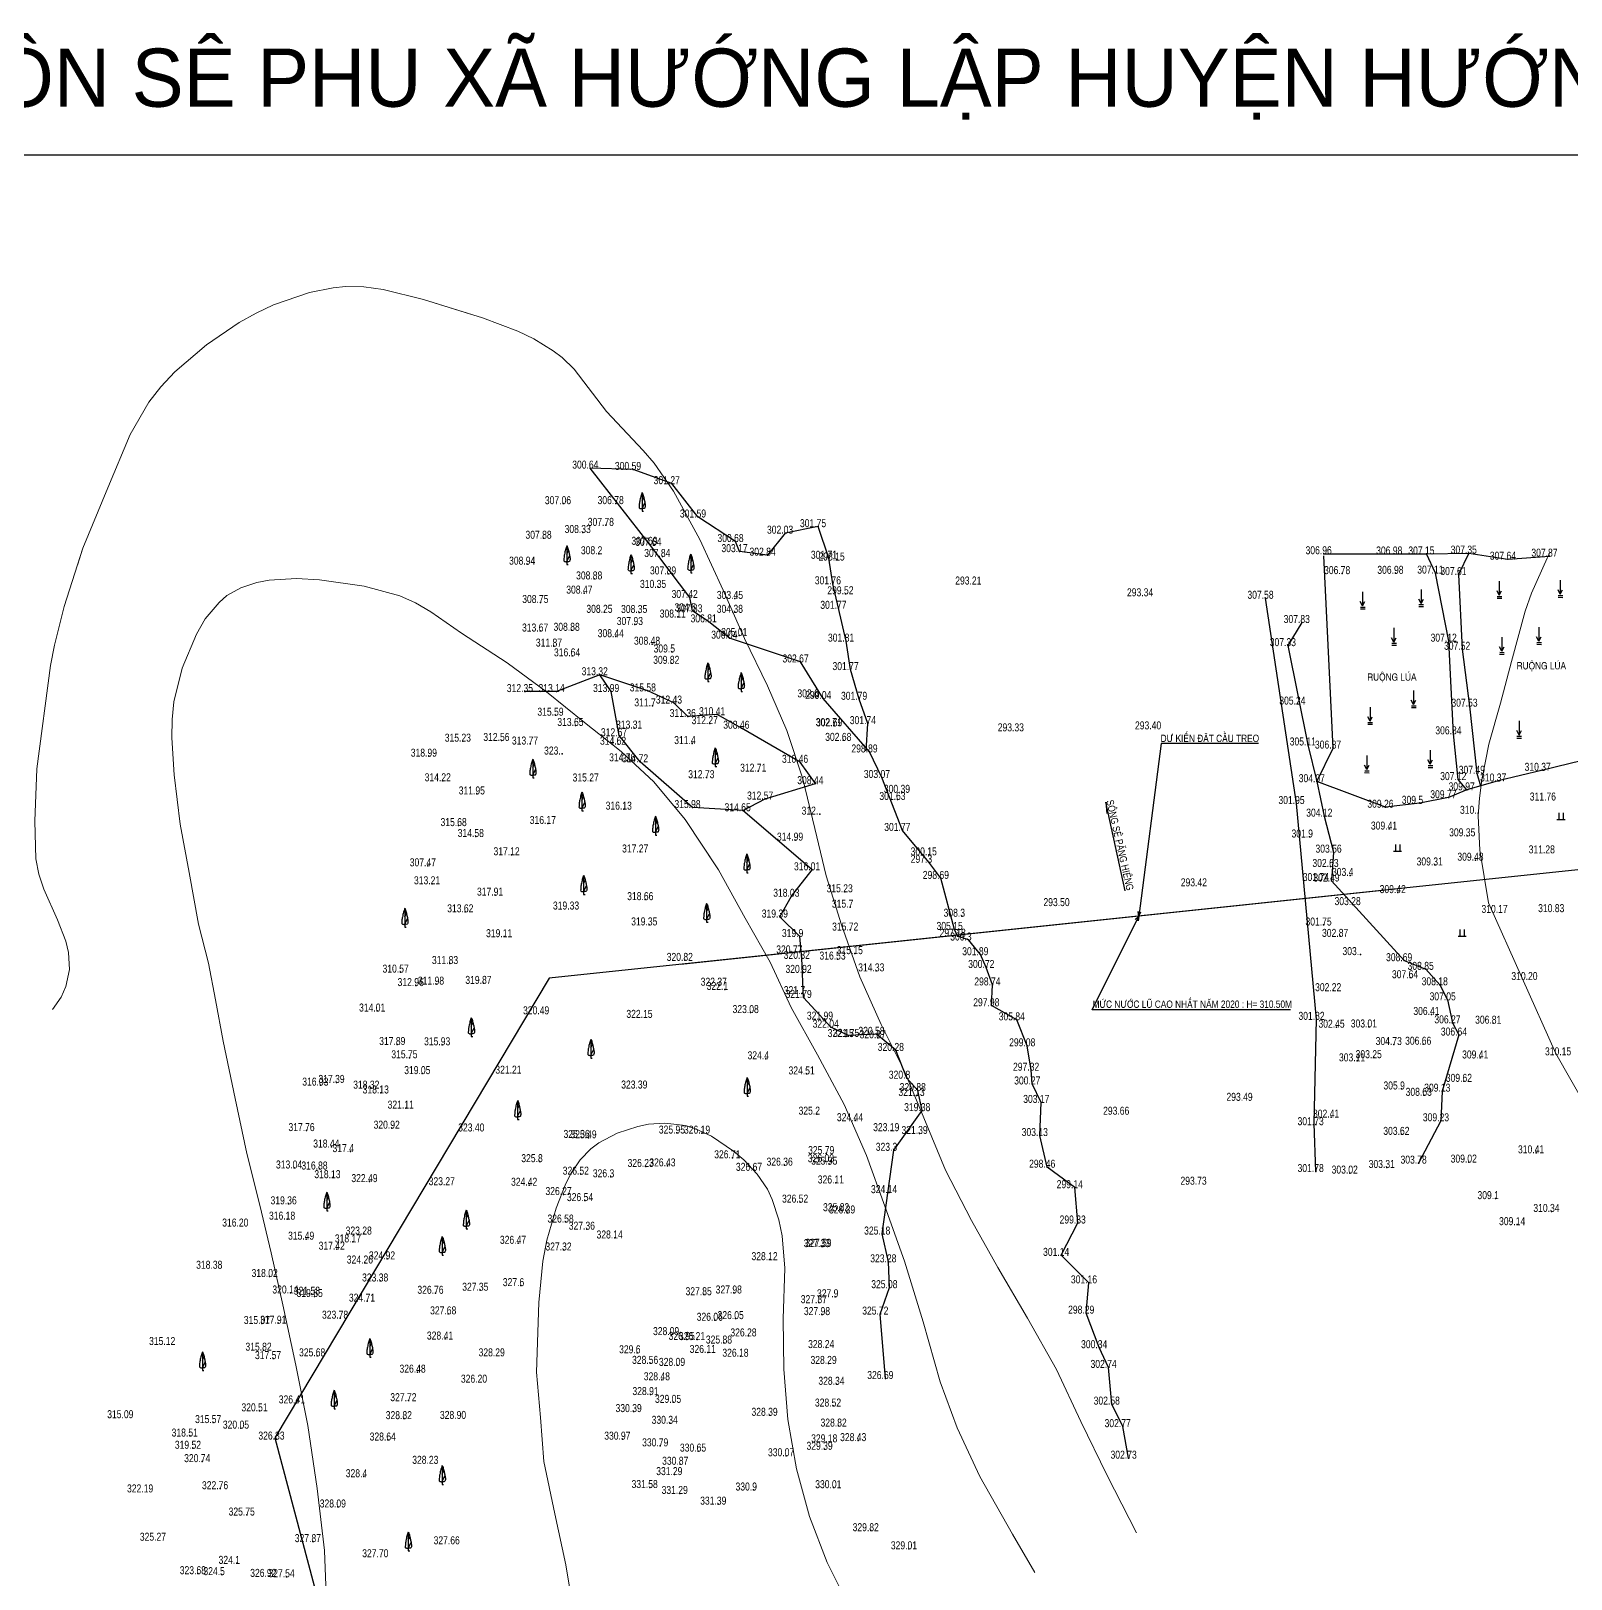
# Model space of a CAD drawing. Header units: metres. Extents: x 528544 to 533704, y 1867371 to 1868830.
# Drawn here: x 532369.2 to 532580.8, y 1868112.8 to 1868325.6 of the extents above; entities that cross this region are included whole.
import ezdxf

# ---------------------------------------------------------------- set-up
doc = ezdxf.new("R2010")
doc.units = ezdxf.units.M
doc.header["$MEASUREMENT"] = 0
for name, color, linetype in [('congtrinh', 4, 'Continuous'), ('DIEM', 7, 'Continuous'), ('DOCAO_CT', 7, 'Continuous'), ('KHUNG', 1, 'Continuous'), ('Layer1', 4, 'Continuous'), ('NEN', 3, 'Continuous')]:
    doc.layers.add(name, color=color, linetype=linetype)
doc.styles.add('DIADANH1', font='VHAVAN.ttf', dxfattribs={"height": 2})
doc.styles.add('MOC', font='VHARIALN.ttf', dxfattribs={"height": 2})
doc.linetypes.add('TAL_N_P', pattern='A,0.5,[130,ltypeshp.shx,S=0.25,R=0,X=0,Y=-0.25],1,[130,ltypeshp.shx,S=0.5,R=0,X=0,Y=-0.5],0.5', length=2)
doc.linetypes.add('TAL_N_T', pattern='A,0.5,[130,ltypeshp.shx,S=0.25,R=0,X=0,Y=0.25],1,[130,ltypeshp.shx,S=0.5,R=0,X=0,Y=0.5],0.5', length=2)

# ---------------------------------------------------------------- blocks, each defined once
blk = doc.blocks.new('A$C4172536D')
at = {"layer": 'NEN', "color": 3}
for points in [[(0.7, 5.24), (0.7, 0.95)], [(0.7, 0.95), (0, 2.28)], [(0.04, 0.03), (1.47, 0)], [(0.05, 0.59), (1.46, 0.57)], [(0.7, 0.95), (1.41, 2.28)]]:
    blk.add_lwpolyline(points, dxfattribs=at)
blk = doc.blocks.new('A$C7DBD57D0')
at = {"layer": 'NEN', "color": 3, "linetype": 'Continuous', "ltscale": 10}
for p, q in [((0, 0), (2.52, 0)), ((0.6, 2.03), (0.6, 0)), ((1.92, 2.03), (1.92, 0))]:
    blk.add_line(p, q, dxfattribs=at)
blk = doc.blocks.new('A$C63284C57')
at = {"layer": 'NEN', "color": 3}
blk.add_line((0.92, 0.85), (0.92, 0), dxfattribs=at)
for points in [[(0.92, 5.74), (0.92, 1.39)], [(0.92, 5.74), (0.92, 0), (1.37, 0)], [(0.92, 5.74), (0.92, 5.71)], [(0.92, 5.43), (0.99, 5.56)], [(0.92, 3.16), (1.44, 4.2)], [(0.92, 0.88), (1.77, 2.58)], [(0.92, 1.39), (0.92, 0.65)], [(0.92, 0.65), (0.92, 0.15)], [(0.92, 0.15), (0.92, 0)]]:
    blk.add_lwpolyline(points, dxfattribs=at)
for points in [[(0.92, 5.74), (0.71, 5.11), (0.52, 4.52), (0.36, 3.81), (0.21, 3.07), (0.11, 2.51), (0.05, 1.85), (0.02, 1.41), (0.02, 1.09), (0.24, 0.91), (0.61, 0.83), (0.92, 0.85)], [(0.92, 5.74), (1.18, 5.17), (1.34, 4.58), (1.5, 3.98), (1.59, 3.54), (1.72, 2.95), (1.81, 2.47), (1.9, 1.94), (1.9, 1.48), (1.78, 1.03), (1.62, 0.88), (1.26, 0.84), (0.92, 0.85)]]:
    blk.add_spline(points, degree=3, dxfattribs=at)

msp = doc.modelspace()

# ---------------------------------------------------------------- linework, layer by layer
at = {"layer": 'congtrinh', "color": 1, "ltscale": 0.2134}
msp.add_lwpolyline([(532519.56, 1868207.4), (532516.89, 1868219.58), (532517.01, 1868218.06)], dxfattribs=at)
at = {"layer": 'DIEM', "color": 0}
for p in [(532446.05, 1868265.52), (532451.92, 1868265.34), (532457.25, 1868263.38), (532442.3, 1868260.63), (532449.54, 1868260.64), (532448.19, 1868257.65), (532460.84, 1868258.8), (532477.35, 1868257.47), (532439.63, 1868255.88), (532445.01, 1868256.67), (532466.01, 1868255.43), (532472.81, 1868256.58), (532447.24, 1868253.75), (532454.19, 1868255.05), (532454.72, 1868254.91), (532455.95, 1868253.38), (532466.56, 1868254.04), (532470.41, 1868253.56), (532546.83, 1868253.75), (532556.53, 1868253.72), (532560.95, 1868253.72), (532566.77, 1868253.84), (532577.86, 1868253.42), (532437.38, 1868252.32), (532478.85, 1868253.13), (532479.9, 1868252.89), (532556.69, 1868251.05), (532562.18, 1868251.08), (532572.15, 1868253), (532446.59, 1868250.29), (532455.37, 1868249.13), (532456.74, 1868250.98), (532479.39, 1868249.62), (532549.37, 1868251.02), (532565.35, 1868250.89), (532439.19, 1868247.05), (532445.23, 1868248.34), (532459.71, 1868247.74), (532465.93, 1868247.61), (532481.11, 1868248.25), (532538.84, 1868247.63), (532448, 1868245.7), (532452.77, 1868245.68), (532458.08, 1868245.05), (532460.11, 1868245.91), (532460.35, 1868245.77), (532465.92, 1868245.7), (532480.15, 1868246.25), (532439.16, 1868243.13), (532443.48, 1868243.23), (532452.18, 1868244.03), (532462.32, 1868244.39), (532543.82, 1868244.29), (532441.06, 1868241.06), (532449.55, 1868242.35), (532454.54, 1868241.32), (532465.16, 1868242.15), (532466.53, 1868242.51), (532481.2, 1868241.74), (532541.9, 1868241.11), (532564.01, 1868241.74), (532565.86, 1868240.62), (532443.55, 1868239.72), (532457.18, 1868238.69), (532457.24, 1868240.25), (532474.95, 1868238.88), (532447.35, 1868237.12), (532481.81, 1868237.83), (532437.07, 1868234.8), (532441.42, 1868234.81), (532448.92, 1868234.82), (532453.96, 1868234.9), (532477, 1868234.08), (532454.58, 1868232.84), (532457.55, 1868233.23), (532478.07, 1868233.85), (532482.99, 1868233.75), (532543.22, 1868233.09), (532566.87, 1868232.8), (532441.27, 1868231.56), (532444.01, 1868230.15), (532452.08, 1868229.79), (532459.45, 1868231.38), (532462.47, 1868230.4), (532463.48, 1868231.63), (532466.81, 1868229.77), (532479.51, 1868230.13), (532479.56, 1868230.09), (532484.2, 1868230.4), (532428.54, 1868227.99), (532433.83, 1868228.08), (532450, 1868228.74), (532460.07, 1868227.66), (532480.82, 1868228.1), (532564.66, 1868229), (532423.87, 1868225.93), (532437.77, 1868227.6), (532442.19, 1868226.22), (532449.87, 1868227.57), (532484.41, 1868226.51), (532544.65, 1868227.47), (532548.12, 1868227.04), (532451.13, 1868225.29), (532452.89, 1868225.16), (532469.13, 1868223.87), (532474.88, 1868225.09), (532567.87, 1868223.58), (532576.93, 1868223.99), (532425.78, 1868222.55), (532446.11, 1868222.52), (532462, 1868222.97), (532476.98, 1868222.15), (532486.13, 1868223), (532545.89, 1868222.42), (532565.33, 1868222.71), (532566.48, 1868221.3), (532570.81, 1868222.52), (532430.46, 1868220.74), (532470.08, 1868220.04), (532488.26, 1868219.98), (532488.88, 1868220.96), (532543.1, 1868219.42), (532560.05, 1868219.45), (532563.97, 1868220.22), (532450.65, 1868218.65), (532460.1, 1868218.87), (532466.99, 1868218.43), (532477.58, 1868217.96), (532546.91, 1868217.69), (532555.31, 1868218.91), (532568.05, 1868218.08), (532427.96, 1868216.39), (532430.31, 1868214.89), (532440.22, 1868216.68), (532488.93, 1868215.72), (532555.81, 1868215.91), (532566.55, 1868214.98), (532452.91, 1868212.76), (532474.19, 1868214.39), (532544.9, 1868214.82), (532548.19, 1868212.74), (532423.73, 1868210.86), (532435.23, 1868212.38), (532492.56, 1868212.36), (532492.57, 1868211.33), (532547.77, 1868210.77), (532562.09, 1868210.98), (532567.69, 1868211.63), (532476.52, 1868210.31), (532494.23, 1868209.13), (532546.45, 1868208.84), (532547.9, 1868208.77), (532550.46, 1868209.54), (532424.31, 1868208.39), (532432.97, 1868206.83), (532473.68, 1868206.68), (532481.01, 1868207.28), (532557.01, 1868207.18), (532428.87, 1868204.54), (532453.61, 1868206.21), (532481.74, 1868205.18), (532550.81, 1868205.53), (532454.16, 1868202.74), (532472.1, 1868203.82), (532496.12, 1868202.12), (532497.09, 1868203.93), (532546.82, 1868202.72), (532434.22, 1868201.12), (532474.86, 1868201.14), (532481.77, 1868202.03), (532496.53, 1868201.18), (532498, 1868200.66), (532549.09, 1868201.16), (532459.04, 1868197.86), (532474.09, 1868198.89), (532475.12, 1868198.14), (532480.03, 1868198.04), (532482.4, 1868198.79), (532499.65, 1868198.64), (532551.9, 1868198.66), (532419.99, 1868196.25), (532426.77, 1868197.43), (532475.36, 1868196.21), (532485.35, 1868196.42), (532500.47, 1868196.89), (532557.89, 1868197.82), (532560.85, 1868196.63), (532422.06, 1868194.4), (532424.85, 1868194.6), (532431.37, 1868194.7), (532463.71, 1868194.45), (532464.54, 1868193.87), (532501.31, 1868194.49), (532548.14, 1868193.7), (532558.7, 1868195.48), (532562.78, 1868194.51), (532475.13, 1868193.29), (532475.37, 1868192.77), (532501.16, 1868191.63), (532563.86, 1868192.44), (532416.77, 1868190.9), (532468.08, 1868190.69), (532478.3, 1868189.79), (532504.65, 1868189.69), (532545.85, 1868189.76), (532561.64, 1868190.43), (532479.09, 1868188.68), (532481.16, 1868187.39), (532481.9, 1868187.42), (532485.38, 1868187.7), (532485.55, 1868187.22), (532548.6, 1868188.68), (532553.04, 1868188.71), (532564.53, 1868189.28), (532565.42, 1868187.6), (532570.13, 1868189.23), (532419.53, 1868186.3), (532425.7, 1868186.26), (532488.04, 1868185.49), (532506.1, 1868186.12), (532556.46, 1868186.3), (532560.51, 1868186.34), (532421.2, 1868184.48), (532470.15, 1868184.34), (532551.42, 1868184.05), (532553.71, 1868184.49), (532568.34, 1868184.45), (532411.18, 1868181.09), (532422.97, 1868182.3), (532475.77, 1868182.26), (532489.56, 1868181.67), (532506.63, 1868182.77), (532506.79, 1868180.88), (532566.1, 1868181.24), (532408.96, 1868180.72), (532415.96, 1868180.3), (532417.26, 1868179.64), (532490.88, 1868179.29), (532491.05, 1868179.97), (532557.52, 1868180.19), (532560.58, 1868179.32), (532563.13, 1868179.89), (532420.69, 1868177.56), (532477.16, 1868176.73), (532491.67, 1868177.21), (532508.03, 1868178.34), (532407.06, 1868174.47), (532418.76, 1868174.8), (532482.43, 1868175.83), (532487.41, 1868174.46), (532545.73, 1868175.28), (532547.85, 1868176.32), (532562.95, 1868175.82), (532444.86, 1868173.53), (532445.81, 1868173.48), (532457.96, 1868174.13), (532461.4, 1868174.12), (532491.3, 1868174.07), (532507.82, 1868173.79), (532557.51, 1868173.95), (532410.47, 1868172.21), (532413.12, 1868171.58), (532439.06, 1868170.2), (532465.57, 1868170.73), (532478.43, 1868170.19), (532478.47, 1868171.31), (532487.76, 1868171.76), (532576.02, 1868171.41), (532405.35, 1868169.33), (532408.84, 1868169.19), (532444.74, 1868168.48), (532448.89, 1868168.12), (532453.66, 1868169.54), (532456.64, 1868169.62), (532468.55, 1868169), (532472.76, 1868169.72), (532478.89, 1868169.86), (532508.84, 1868169.44), (532545.73, 1868168.84), (532550.41, 1868168.63), (532555.49, 1868169.4), (532559.88, 1868170), (532566.77, 1868170.14), (532410.62, 1868168), (532415.71, 1868167.46), (532437.64, 1868166.96), (532479.8, 1868167.27), (532487.11, 1868165.94), (532512.63, 1868166.62), (532404.6, 1868164.4), (532442.38, 1868165.68), (532445.32, 1868164.85), (532474.89, 1868164.64), (532570.45, 1868165.12), (532404.38, 1868162.3), (532442.66, 1868161.9), (532480.52, 1868163.46), (532481.34, 1868163.15), (532513.03, 1868161.77), (532578.12, 1868163.36), (532407, 1868159.55), (532414.92, 1868160.25), (532445.57, 1868160.92), (532449.4, 1868159.71), (532486.17, 1868160.25), (532573.42, 1868161.54), (532411.21, 1868158.17), (532413.44, 1868159.17), (532436.12, 1868158.98), (532442.37, 1868158.06), (532477.87, 1868158.52), (532478.08, 1868158.57), (532415.07, 1868156.27), (532418.12, 1868156.83), (532470.69, 1868156.73), (532487.01, 1868156.43), (532510.76, 1868157.32), (532401.99, 1868154.42), (532417.18, 1868153.8), (532436.52, 1868153.16), (532514.58, 1868153.54), (532404.85, 1868152.15), (532407.79, 1868151.98), (532408.17, 1868151.67), (532424.78, 1868152.11), (532430.94, 1868152.53), (532461.63, 1868151.91), (532465.77, 1868152.15), (532479.69, 1868151.63), (532487.15, 1868152.88), (532415.37, 1868151.02), (532426.53, 1868149.28), (532477.46, 1868150.82), (532477.89, 1868149.18), (532485.9, 1868149.25), (532514.2, 1868149.38), (532400.93, 1868147.96), (532403.18, 1868148), (532411.67, 1868148.69), (532463.16, 1868148.4), (532466.02, 1868148.63), (532426.09, 1868145.82), (532457.16, 1868146.43), (532459.3, 1868145.77), (532460.72, 1868145.74), (532464.42, 1868145.27), (532467.78, 1868146.25), (532478.46, 1868144.65), (532401.15, 1868144.28), (532402.46, 1868143.12), (532408.52, 1868143.51), (532452.5, 1868143.93), (532462.2, 1868143.98), (532466.69, 1868143.46), (532515.98, 1868144.63), (532422.31, 1868141.27), (532454.27, 1868142.48), (532457.97, 1868142.2), (532478.8, 1868142.47), (532486.6, 1868140.39), (532517.28, 1868141.92), (532455.89, 1868140.22), (532479.88, 1868139.6), (532405.73, 1868137.04), (532421.06, 1868137.35), (532454.33, 1868138.19), (532457.43, 1868137.12), (532479.41, 1868136.61), (532517.71, 1868136.88), (532394.23, 1868134.34), (532400.6, 1868135.95), (532420.42, 1868134.88), (532452.01, 1868135.85), (532456.97, 1868134.24), (532470.69, 1868135.34), (532391.01, 1868132.49), (532398.05, 1868133.58), (532402.93, 1868132.07), (532418.22, 1868131.94), (532450.46, 1868132.06), (532480.17, 1868133.86), (532519.21, 1868133.77), (532391.45, 1868130.81), (532455.66, 1868131.14), (532460.86, 1868130.42), (532472.95, 1868129.78), (532478.25, 1868130.67), (532478.89, 1868131.69), (532482.87, 1868131.85), (532392.73, 1868128.97), (532458.4, 1868128.61), (532520.03, 1868129.45), (532414.94, 1868126.9), (532457.6, 1868127.19), (532395.18, 1868125.25), (532454.21, 1868125.41), (532458.34, 1868124.6), (532468.5, 1868125.07), (532479.45, 1868125.39), (532398.84, 1868121.63), (532411.36, 1868122.74), (532463.64, 1868123.13), (532484.59, 1868119.48), (532407.93, 1868117.98), (532489.83, 1868116.99), (532397.46, 1868114.99), (532392.13, 1868113.57), (532395.38, 1868113.44), (532401.81, 1868113.2), (532404.32, 1868113.15)]:
    msp.add_point(p, dxfattribs=at)
at = {"layer": 'KHUNG', "color": 7, "ltscale": 0.2134}
msp.add_lwpolyline([(532537.89, 1868227.68), (532524.49, 1868227.68), (532521.42, 1868203.93), (532521.33, 1868204.57), (532521.42, 1868203.93), (532521.69, 1868204.51)], dxfattribs=at)
at = {"layer": 'KHUNG', "ltscale": 0.2134}
msp.add_lwpolyline([(532781.55, 1868099.56), (532586.11, 1868210.75), (532440.42, 1868195.4), (532402.71, 1868132.23), (532420.86, 1868063.98), (532395.18, 1867990.56), (532316.24, 1867934.35), (532232.9, 1867946.14), (532196.18, 1867943.6), (532136.83, 1867954.57), (532077.75, 1867946.2), (532005.7, 1867957.57), (531970.49, 1867961.06), (531914.99, 1867986.11), (531798.55, 1867992.8), (531711.06, 1867976.08), (531621.02, 1868011.63), (531506.71, 1868062.49), (531390.29, 1868109.84), (531307.3, 1868146.29), (531202.39, 1868151.29), (531136.07, 1868181.99), (531103.92, 1868169.92)], dxfattribs=at)
at = {"layer": 'KHUNG', "color": 5, "ltscale": 0.2134}
msp.add_lwpolyline([(532557.94, 1868207.78), (532458.49, 1868197.3)], dxfattribs=at)
at = {"layer": 'Layer1', "color": 7, "ltscale": 0.2134}
msp.add_lwpolyline([(530974.37, 1867370.81), (533703.76, 1867370.81), (533703.76, 1868308.52), (530974.37, 1868308.52)], close=True, dxfattribs=at)
at = {"layer": 'Layer1', "color": 11, "linetype": 'Continuous', "lineweight": 13, "flags": 128}
for points in [[(532370.29, 1868209.7), (532369.88, 1868211.82), (532369.71, 1868217), (532370.01, 1868224.16), (532371.88, 1868238.38), (532372.41, 1868241.16), (532373.74, 1868246.51), (532376.32, 1868254.49), (532379.75, 1868262.8), (532382.83, 1868270.13), (532385.4, 1868274.58), (532387.04, 1868276.7), (532388.97, 1868278.73), (532393.33, 1868282.44), (532397.81, 1868285.52), (532400.13, 1868286.82), (532402.54, 1868287.95), (532407.47, 1868289.65), (532410.74, 1868290.3), (532412.39, 1868290.45), (532414.94, 1868290.42), (532417.61, 1868290.06), (532423.14, 1868288.7), (532431.23, 1868286.16), (532436.1, 1868284.33), (532438.3, 1868283.29), (532440.96, 1868281.65), (532442.17, 1868280.71), (532443.84, 1868279.09), (532448.3, 1868273.29), (532453.33, 1868267.93), (532454.82, 1868266.17), (532457.47, 1868262.36), (532461.12, 1868255.69), (532464.29, 1868248.72), (532467.26, 1868242.1), (532470.38, 1868235.59), (532473.05, 1868229.45), (532475.24, 1868222.82), (532476.91, 1868216), (532478.46, 1868209.48), (532478.46, 1868209.48), (532480.59, 1868202.72), (532483.09, 1868195.61), (532486, 1868189.02), (532489.2, 1868182.72), (532491.89, 1868176.23), (532494.86, 1868169), (532498.42, 1868162.12), (532502.06, 1868155.63), (532506.12, 1868148.7), (532510.12, 1868141.63), (532513.47, 1868134.49), (532517.06, 1868127.07), (532521.13, 1868119.19)], [(532375.58, 1868252.19), (532376.32, 1868254.49), (532379.75, 1868262.8), (532382.83, 1868270.13), (532385.4, 1868274.58), (532387.04, 1868276.7), (532388.97, 1868278.73), (532393.33, 1868282.44), (532397.81, 1868285.52), (532400.13, 1868286.82), (532402.54, 1868287.95), (532407.47, 1868289.65), (532410.74, 1868290.3), (532412.39, 1868290.45), (532414.94, 1868290.42), (532417.61, 1868290.06), (532423.14, 1868288.7), (532429.61, 1868286.67)], [(532608.46, 1868144.32), (532599.28, 1868155.84), (532586.77, 1868170.89), (532578.73, 1868185.04), (532569.49, 1868205.74), (532568.27, 1868212.98), (532568.07, 1868217.7), (532568.22, 1868220.13), (532568.55, 1868222.68), (532569.51, 1868227.56), (532571.14, 1868233.19), (532572.65, 1868238.95), (532574.5, 1868245.87), (532575.4, 1868248.3), (532577.54, 1868253.13), (532577.87, 1868253.79)], [(532466.76, 1868243.22), (532467.26, 1868242.1), (532470.38, 1868235.59), (532473.05, 1868229.45), (532475.24, 1868222.82), (532476.91, 1868216), (532478.46, 1868209.48), (532478.46, 1868209.48), (532480.59, 1868202.72), (532483.09, 1868195.61), (532486, 1868189.02), (532489.2, 1868182.72), (532491.89, 1868176.23), (532494.86, 1868169), (532498.42, 1868162.12), (532502.06, 1868155.63), (532506.12, 1868148.7), (532510.12, 1868141.63), (532513.47, 1868134.49), (532517.06, 1868127.07), (532521.13, 1868119.19)], [(532372.17, 1868191.09), (532373.33, 1868192.79), (532373.99, 1868194.27), (532374.5, 1868196.61), (532374.35, 1868198.95), (532373.97, 1868200.48), (532372.82, 1868203.44), (532370.98, 1868207.63), (532370.29, 1868209.7)]]:
    msp.add_lwpolyline(points, dxfattribs=at)
at = {"layer": 'Layer1', "color": 11, "linetype": 'Continuous', "lineweight": 0, "flags": 128}
for points in [[(532388.59, 1868230.98), (532388.84, 1868233.37), (532389.98, 1868238.01), (532391.92, 1868242.68), (532393.15, 1868244.78), (532395.03, 1868247.06), (532396.12, 1868247.98), (532398.01, 1868249.06), (532400.24, 1868249.81), (532401.93, 1868250.13), (532405.7, 1868250.34), (532408.83, 1868250.17), (532414.97, 1868249.28), (532419.9, 1868247.97), (532422.05, 1868247.01), (532424.15, 1868245.75), (532428.36, 1868242.82), (532434.64, 1868238.73), (532440.02, 1868234.78), (532445.27, 1868230.54), (532450.3, 1868226.58), (532454.8, 1868222.41), (532459.09, 1868217.2), (532463.69, 1868210.3), (532467.34, 1868203.64), (532470.75, 1868197.6), (532473.64, 1868191.36), (532477.29, 1868184.88), (532480.95, 1868178.03), (532484.02, 1868171.02), (532486.51, 1868164.09), (532489.25, 1868156.53), (532491.81, 1868148.18), (532494.15, 1868139.92), (532496.47, 1868133.59), (532499.59, 1868126.9), (532504.08, 1868119), (532507.15, 1868113.72)], [(532408.52, 1868125.28), (532407.23, 1868133.93), (532405.6, 1868142.22), (532403.79, 1868150.5), (532402.18, 1868157.64), (532400.66, 1868164.23), (532398.84, 1868171.3), (532397.24, 1868178.88), (532395.6, 1868186.74), (532394.55, 1868192.42), (532393.57, 1868197.46), (532392.22, 1868202.85), (532390.93, 1868209.94), (532389.69, 1868216.57), (532388.88, 1868223.37), (532388.56, 1868228.45), (532388.59, 1868230.98)], [(532460.87, 1868214.53), (532463.69, 1868210.3), (532467.34, 1868203.64), (532470.75, 1868197.6), (532473.64, 1868191.36), (532477.29, 1868184.88), (532480.95, 1868178.03), (532484.02, 1868171.02), (532486.51, 1868164.09), (532489.25, 1868156.53), (532491.81, 1868148.18), (532494.15, 1868139.92), (532496.47, 1868133.59), (532499.59, 1868126.9), (532504.08, 1868119), (532507.15, 1868113.72)], [(532480.61, 1868111.05), (532478.6, 1868115.1), (532476.18, 1868121.4), (532474.38, 1868127.95), (532473.2, 1868134.73), (532472.63, 1868141.69), (532472.56, 1868148.6), (532472.77, 1868155.55), (532472.4, 1868160.01), (532471.97, 1868162.18), (532471.05, 1868165.01), (532470.38, 1868166.41), (532469, 1868168.46), (532467.14, 1868170.43), (532465.71, 1868171.65), (532462.7, 1868173.68), (532460.53, 1868174.7), (532459.12, 1868175.14), (532456.28, 1868175.49), (532454.07, 1868175.32), (532452.59, 1868175.04), (532449.75, 1868174.11), (532447.23, 1868172.79), (532446.12, 1868171.96), (532444.65, 1868170.46), (532443.41, 1868168.61), (532442.68, 1868167.18), (532441.34, 1868163.78), (532440.06, 1868159.41), (532439.53, 1868156.53), (532439, 1868150.85), (532438.66, 1868141.25)], [(532438.66, 1868141.25), (532439.2, 1868135.01), (532439.66, 1868128.97), (532441.17, 1868121.78), (532442.67, 1868114.76), (532443.8, 1868108.08), (532445.72, 1868101.22), (532447.56, 1868093.96), (532448.33, 1868090.7)], [(532440.33, 1868028.54), (532439.4, 1868029.16), (532433.18, 1868033.39), (532427.32, 1868037.81), (532423.86, 1868041.31), (532422.22, 1868043.38), (532419.07, 1868048.23), (532417.7, 1868050.86), (532416.56, 1868053.5), (532414.89, 1868058.62), (532410.39, 1868079.57), (532410.39, 1868093.9), (532409.52, 1868116.74), (532408.52, 1868125.28)]]:
    msp.add_lwpolyline(points, dxfattribs=at)
at = {"layer": 'Layer1', "color": 7, "ltscale": 0.2134}
msp.add_lwpolyline([(532542.25, 1868191.04), (532515.03, 1868191.04), (532521.42, 1868203.93), (532521.33, 1868203.27), (532521.42, 1868203.93), (532520.91, 1868203.48)], dxfattribs=at)
at = {"layer": 'NEN', "linetype": 'TAL_N_P'}
for points in [[(532483.96, 1868226.67), (532484.2, 1868230.4), (532482.99, 1868233.75), (532481.81, 1868237.83), (532481.2, 1868241.74), (532480.15, 1868246.25), (532479.39, 1868249.62), (532478.85, 1868253.13), (532477.35, 1868257.47), (532472.81, 1868256.58), (532470.41, 1868253.56), (532466.56, 1868254.04), (532466.01, 1868255.43), (532460.84, 1868258.8), (532457.25, 1868263.38), (532451.92, 1868265.34), (532446.05, 1868265.52)], [(532520.03, 1868129.45), (532519.21, 1868133.77), (532517.71, 1868136.88), (532517.28, 1868141.92), (532515.98, 1868144.63), (532514.2, 1868149.38), (532514.58, 1868153.54), (532510.76, 1868157.32), (532513.03, 1868161.77), (532512.63, 1868166.62), (532508.84, 1868169.44), (532507.82, 1868173.79), (532508.03, 1868178.34), (532506.79, 1868180.88), (532506.63, 1868182.77), (532506.1, 1868186.12), (532504.65, 1868189.69), (532501.16, 1868191.63), (532501.31, 1868194.49), (532500.47, 1868196.89), (532499.65, 1868198.64), (532498, 1868200.66), (532496.53, 1868201.18), (532496.12, 1868202.12), (532494.23, 1868209.13), (532492.57, 1868211.33), (532488.93, 1868215.72), (532486.13, 1868223), (532484.41, 1868226.51), (532478.07, 1868233.85), (532474.95, 1868238.88), (532465.16, 1868242.15), (532462.32, 1868244.39), (532460.11, 1868245.91), (532459.71, 1868247.74), (532454.19, 1868255.05), (532446.05, 1868265.52)], [(532589.32, 1868228.67), (532585.77, 1868226.17), (532576.93, 1868223.99), (532570.81, 1868222.52), (532566.48, 1868221.3), (532563.97, 1868220.22), (532560.05, 1868219.45), (532555.31, 1868218.91), (532545.89, 1868222.42), (532548.12, 1868227.04), (532546.84, 1868253.46)], [(532543.82, 1868244.29), (532541.9, 1868241.11), (532544.65, 1868227.47), (532545.89, 1868222.42), (532546.91, 1868217.69), (532548.19, 1868212.74), (532547.9, 1868208.77), (532557.89, 1868197.82), (532560.85, 1868196.63), (532562.78, 1868194.51), (532563.86, 1868192.44), (532564.53, 1868189.28), (532565.42, 1868187.6), (532563.13, 1868179.89), (532562.95, 1868175.82), (532559.88, 1868170)], [(532486.6, 1868140.39), (532485.9, 1868149.25), (532487.15, 1868152.88), (532487.01, 1868156.43), (532486.17, 1868160.25), (532487.76, 1868171.76), (532491.67, 1868177.21), (532491.05, 1868179.97), (532489.56, 1868181.67), (532488.04, 1868185.49), (532485.38, 1868187.7), (532481.53, 1868187.55), (532479.09, 1868188.68), (532475.37, 1868192.77), (532475.12, 1868198.14), (532474.86, 1868201.14), (532472.1, 1868203.82), (532473.68, 1868206.68), (532476.52, 1868210.31), (532466.99, 1868218.43), (532460.1, 1868218.87), (532452.89, 1868225.16), (532450, 1868228.74), (532448.92, 1868234.82), (532447.35, 1868237.12), (532441.42, 1868234.81), (532437.07, 1868234.8)], [(532466.99, 1868218.43), (532470.08, 1868220.04), (532476.98, 1868222.15), (532474.88, 1868225.09), (532466.81, 1868229.77), (532463.48, 1868231.63), (532459.45, 1868231.38), (532457.55, 1868233.23), (532453.96, 1868234.9), (532447.35, 1868237.12)]]:
    msp.add_lwpolyline(points, dxfattribs=at)
at = {"layer": 'NEN', "linetype": 'TAL_N_T'}
for points in [[(532546.88, 1868253.75), (532556.53, 1868253.72), (532560.95, 1868253.72), (532566.77, 1868253.84), (532572.15, 1868253), (532577.86, 1868253.42)], [(532566.48, 1868221.3), (532565.33, 1868222.71), (532564.66, 1868229), (532564.01, 1868241.74), (532562.18, 1868251.08), (532560.95, 1868253.72)], [(532566.77, 1868253.84), (532565.35, 1868250.89), (532565.86, 1868240.62), (532566.87, 1868232.8), (532567.87, 1868223.58), (532568.37, 1868221.83)], [(532545.73, 1868168.84), (532545.52, 1868175.44), (532545.85, 1868189.76), (532543.1, 1868219.42), (532538.84, 1868247.63)]]:
    msp.add_lwpolyline(points, dxfattribs=at)

# ---------------------------------------------------------------- block references
at = {"linetype": 'Continuous', "xscale": 0.4499827870167792, "yscale": 0.4499827870167792, "zscale": 0.449982787048613}
for p in [(532452.75, 1868259.57), (532442.41, 1868252.27), (532451.23, 1868251.02), (532459.43, 1868251.11), (532461.79, 1868236.16), (532466.36, 1868234.82), (532437.73, 1868222.93), (532462.8, 1868224.48), (532444.49, 1868218.39), (532454.59, 1868215.08), (532467.14, 1868209.9), (532444.72, 1868206.93), (532420.14, 1868202.43), (532461.62, 1868203.11), (532429.28, 1868187.39), (532445.71, 1868184.42), (532467.18, 1868179.18), (532435.64, 1868175.99), (532409.42, 1868163.42), (532428.59, 1868160.94), (532425.28, 1868157.33), (532415.33, 1868143.31), (532392.33, 1868141.48), (532410.43, 1868136.2), (532425.28, 1868125.83), (532420.62, 1868116.69)]:
    msp.add_blockref('A$C63284C57', p, dxfattribs=at)
at = {"layer": 'NEN', "linetype": 'Continuous', "ltscale": 10, "xscale": 0.4499827870167792, "yscale": 0.4499827870167792, "zscale": 0.449982787048613}
for name, p in [('A$C4172536D', (532570.65, 1868247.62)), ('A$C4172536D', (532579.03, 1868247.74)), ('A$C4172536D', (532551.86, 1868246.15)), ('A$C4172536D', (532559.9, 1868246.49)), ('A$C4172536D', (532556.16, 1868241.18)), ('A$C4172536D', (532576.09, 1868241.29)), ('A$C4172536D', (532570.99, 1868239.93)), ('A$C4172536D', (532558.87, 1868232.59)), ('A$C4172536D', (532552.88, 1868230.3)), ('A$C4172536D', (532573.37, 1868228.4)), ('A$C4172536D', (532552.44, 1868223.65)), ('A$C4172536D', (532561.16, 1868224.37)), ('A$C7DBD57D0', (532578.88, 1868217.22)), ('A$C7DBD57D0', (532556.41, 1868212.86)), ('A$C7DBD57D0', (532565.29, 1868201.17))]:
    msp.add_blockref(name, p, dxfattribs=at)

# ---------------------------------------------------------------- texts
at = {"layer": 'DOCAO_CT', "color": 2, "width": 0.8}
for s, p in [('300.64', (532443.57, 1868265.44)), ('300.59', (532449.43, 1868265.26)), ('301.27', (532454.76, 1868263.3)), ('307.06', (532439.81, 1868260.55)), ('306.78', (532447.05, 1868260.56)), ('301.59', (532458.36, 1868258.72)), ('308.33', (532442.52, 1868256.59)), ('307.78', (532445.7, 1868257.57)), ('302.03', (532470.33, 1868256.5)), ('301.75', (532474.86, 1868257.39)), ('307.88', (532437.14, 1868255.8)), ('307.69', (532451.7, 1868254.97)), ('307.64', (532452.23, 1868254.83)), ('300.68', (532463.52, 1868255.35)), ('308.94', (532434.89, 1868252.24)), ('308.2', (532444.76, 1868253.67)), ('307.84', (532453.46, 1868253.3)), ('303.17', (532464.07, 1868253.96)), ('302.84', (532467.93, 1868253.48)), ('301.71', (532476.36, 1868253.05)), ('298.15', (532477.41, 1868252.81)), ('306.96', (532544.34, 1868253.67)), ('306.98', (532554.04, 1868253.64)), ('307.15', (532558.46, 1868253.64)), ('307.35', (532564.28, 1868253.76)), ('307.64', (532569.66, 1868252.92)), ('307.87', (532575.37, 1868253.34)), ('308.88', (532444.1, 1868250.21)), ('307.89', (532454.25, 1868250.9)), ('306.78', (532546.88, 1868250.94)), ('306.98', (532554.2, 1868250.98)), ('307.11', (532559.69, 1868251.01)), ('307.61', (532562.86, 1868250.81)), ('308.47', (532442.75, 1868248.26)), ('310.35', (532452.88, 1868249.05)), ('301.76', (532476.9, 1868249.54)), ('299.52', (532478.62, 1868248.17)), ('293.21', (532496.2, 1868249.51)), ('293.34', (532519.8, 1868247.89)), ('308.75', (532436.7, 1868246.97)), ('307.42', (532457.22, 1868247.66)), ('304.5', (532457.62, 1868245.83)), ('307.83', (532457.86, 1868245.69)), ('303.45', (532463.44, 1868247.53)), ('301.77', (532477.66, 1868246.17)), ('307.58', (532536.35, 1868247.55)), ('308.25', (532445.51, 1868245.62)), ('307.93', (532449.69, 1868243.95)), ('308.35', (532450.28, 1868245.6)), ('308.11', (532455.59, 1868244.97)), ('306.81', (532459.83, 1868244.31)), ('304.38', (532463.43, 1868245.62)), ('307.83', (532541.33, 1868244.22)), ('313.67', (532436.67, 1868243.05)), ('308.88', (532441, 1868243.15)), ('308.44', (532447.07, 1868242.27)), ('306.04', (532462.67, 1868242.07)), ('305.01', (532464.04, 1868242.43)), ('301.81', (532478.71, 1868241.66)), ('307.12', (532561.52, 1868241.66)), ('311.87', (532438.57, 1868240.98)), ('316.64', (532441.06, 1868239.64)), ('308.48', (532452.05, 1868241.24)), ('309.5', (532454.75, 1868240.17)), ('307.33', (532539.42, 1868241.04)), ('307.52', (532563.37, 1868240.54)), ('309.82', (532454.69, 1868238.61)), ('302.67', (532472.46, 1868238.8)), ('301.77', (532479.33, 1868237.75)), ('313.32', (532444.86, 1868237.04)), ('312.35', (532434.58, 1868234.73)), ('313.14', (532438.93, 1868234.73)), ('313.99', (532446.43, 1868234.74)), ('315.58', (532451.47, 1868234.82)), ('312.43', (532455.06, 1868233.15)), ('302.6', (532474.51, 1868234)), ('299.04', (532475.58, 1868233.77)), ('301.79', (532480.5, 1868233.67)), ('305.24', (532540.73, 1868233.01)), ('315.59', (532438.78, 1868231.48)), ('311.7', (532452.1, 1868232.76)), ('311.36', (532456.96, 1868231.3)), ('310.41', (532460.99, 1868231.55)), ('307.53', (532564.38, 1868232.72)), ('313.65', (532441.52, 1868230.07)), ('312.67', (532447.51, 1868228.66)), ('313.31', (532449.59, 1868229.71)), ('312.27', (532459.98, 1868230.32)), ('308.46', (532464.32, 1868229.69)), ('302.71', (532477.02, 1868230.05)), ('302.69', (532477.07, 1868230.01)), ('301.74', (532481.71, 1868230.32)), ('293.33', (532502.04, 1868229.33)), ('293.40', (532520.9, 1868229.6)), ('306.84', (532562.17, 1868228.92)), ('315.23', (532426.05, 1868227.91)), ('312.56', (532431.35, 1868228.01)), ('313.77', (532435.28, 1868227.52)), ('314.62', (532447.38, 1868227.49)), ('311.4', (532457.58, 1868227.58)), ('302.68', (532478.33, 1868228.02)), ('305.11', (532542.16, 1868227.39)), ('306.37', (532545.63, 1868226.96)), ('318.99', (532421.38, 1868225.85)), ('323.', (532439.7, 1868226.14)), ('314.76', (532448.64, 1868225.21)), ('314.72', (532450.4, 1868225.08)), ('310.46', (532472.39, 1868225.01)), ('298.89', (532481.93, 1868226.43)), ('314.22', (532423.29, 1868222.47)), ('315.27', (532443.62, 1868222.44)), ('312.73', (532459.51, 1868222.89)), ('312.71', (532466.64, 1868223.79)), ('303.07', (532483.64, 1868222.92)), ('304.07', (532543.4, 1868222.34)), ('307.12', (532562.84, 1868222.63)), ('307.49', (532565.39, 1868223.5)), ('310.37', (532568.32, 1868222.44)), ('310.37', (532574.44, 1868223.91)), ('311.95', (532427.97, 1868220.66)), ('308.44', (532474.49, 1868222.07)), ('300.39', (532486.39, 1868220.88)), ('309.77', (532561.48, 1868220.14)), ('309.97', (532563.99, 1868221.22)), ('316.13', (532448.16, 1868218.57)), ('315.98', (532457.61, 1868218.79)), ('314.65', (532464.5, 1868218.35)), ('312.57', (532467.59, 1868219.96)), ('301.63', (532485.77, 1868219.9)), ('301.95', (532540.61, 1868219.34)), ('309.26', (532552.83, 1868218.83)), ('309.5', (532557.56, 1868219.37)), ('310.', (532565.56, 1868218)), ('311.76', (532575.15, 1868219.82)), ('315.68', (532425.47, 1868216.31)), ('316.17', (532437.73, 1868216.6)), ('312.', (532475.09, 1868217.88)), ('304.12', (532544.43, 1868217.61)), ('314.58', (532427.83, 1868214.81)), ('314.99', (532471.7, 1868214.31)), ('301.77', (532486.44, 1868215.64)), ('301.9', (532542.41, 1868214.74)), ('309.41', (532553.32, 1868215.83)), ('309.35', (532564.07, 1868214.9)), ('317.12', (532432.75, 1868212.3)), ('317.27', (532450.42, 1868212.68)), ('300.15', (532490.07, 1868212.28)), ('303.56', (532545.7, 1868212.66)), ('311.28', (532575, 1868212.56)), ('307.47', (532421.24, 1868210.78)), ('316.01', (532474.04, 1868210.23)), ('297.3', (532490.08, 1868211.26)), ('302.63', (532545.28, 1868210.69)), ('309.31', (532559.6, 1868210.9)), ('309.48', (532565.2, 1868211.55)), ('313.21', (532421.82, 1868208.31)), ('298.69', (532491.74, 1868209.05)), ('293.42', (532527.19, 1868208.03)), ('301.74', (532543.96, 1868208.76)), ('302.49', (532545.41, 1868208.69)), ('303.4', (532547.97, 1868209.46)), ('317.91', (532430.48, 1868206.75)), ('318.66', (532451.12, 1868206.13)), ('318.03', (532471.19, 1868206.6)), ('315.23', (532478.52, 1868207.21)), ('293.50', (532508.32, 1868205.31)), ('303.28', (532548.32, 1868205.45)), ('309.42', (532554.52, 1868207.1)), ('313.62', (532426.39, 1868204.46)), ('319.33', (532440.92, 1868204.84)), ('319.39', (532469.61, 1868203.74)), ('315.7', (532479.25, 1868205.1)), ('308.3', (532494.6, 1868203.85)), ('310.17', (532568.51, 1868204.37)), ('310.83', (532576.3, 1868204.48)), ('319.11', (532431.73, 1868201.04)), ('319.35', (532451.67, 1868202.66)), ('319.9', (532472.38, 1868201.06)), ('315.72', (532479.28, 1868201.95)), ('305.15', (532493.63, 1868202.04)), ('297.18', (532494.05, 1868201.1)), ('301.75', (532544.33, 1868202.64)), ('302.87', (532546.6, 1868201.08)), ('300.3', (532495.51, 1868200.58)), ('311.83', (532424.29, 1868197.35)), ('320.82', (532456.55, 1868197.78)), ('320.77', (532471.6, 1868198.81)), ('320.32', (532472.63, 1868198.06)), ('316.53', (532477.54, 1868197.96)), ('315.15', (532479.91, 1868198.71)), ('301.89', (532497.16, 1868198.56)), ('300.72', (532497.98, 1868196.81)), ('303.', (532549.41, 1868198.58)), ('308.69', (532555.4, 1868197.74)), ('310.57', (532417.5, 1868196.17)), ('319.87', (532428.88, 1868194.62)), ('320.92', (532472.87, 1868196.13)), ('314.33', (532482.86, 1868196.34)), ('307.64', (532556.21, 1868195.4)), ('308.85', (532558.36, 1868196.55)), ('310.20', (532572.62, 1868195.15)), ('312.96', (532419.57, 1868194.32)), ('311.98', (532422.36, 1868194.52)), ('322.37', (532461.22, 1868194.37)), ('322.1', (532462.05, 1868193.79)), ('321.7', (532472.64, 1868193.21)), ('321.79', (532472.88, 1868192.69)), ('298.74', (532498.82, 1868194.41)), ('302.22', (532545.65, 1868193.62)), ('308.18', (532560.29, 1868194.43)), ('314.01', (532414.28, 1868190.82)), ('320.49', (532436.81, 1868190.44)), ('323.08', (532465.6, 1868190.61)), ('297.98', (532498.67, 1868191.55)), ('306.41', (532559.15, 1868190.35)), ('307.05', (532561.38, 1868192.36)), ('322.15', (532451.01, 1868189.95)), ('321.99', (532475.81, 1868189.71)), ('322.04', (532476.6, 1868188.6)), ('305.84', (532502.17, 1868189.61)), ('301.82', (532543.36, 1868189.68)), ('302.45', (532546.11, 1868188.6)), ('303.01', (532550.55, 1868188.63)), ('306.27', (532562.04, 1868189.2)), ('306.81', (532567.64, 1868189.15)), ('317.89', (532417.04, 1868186.22)), ('315.93', (532423.21, 1868186.18)), ('322.15', (532478.67, 1868187.31)), ('321.75', (532479.41, 1868187.34)), ('320.58', (532482.89, 1868187.62)), ('320.87', (532483.06, 1868187.14)), ('304.73', (532553.97, 1868186.22)), ('306.66', (532558.02, 1868186.26)), ('306.64', (532562.93, 1868187.52)), ('315.75', (532418.71, 1868184.4)), ('324.4', (532467.66, 1868184.26)), ('320.28', (532485.55, 1868185.41)), ('299.08', (532503.61, 1868186.04)), ('303.11', (532548.93, 1868183.97)), ('303.25', (532551.22, 1868184.41)), ('309.41', (532565.85, 1868184.37)), ('310.15', (532577.24, 1868184.8)), ('319.05', (532420.48, 1868182.22)), ('321.21', (532433, 1868182.28)), ('324.51', (532473.29, 1868182.18)), ('297.32', (532504.14, 1868182.69)), ('316.03', (532406.47, 1868180.64)), ('317.39', (532408.69, 1868181.01)), ('318.32', (532413.47, 1868180.22)), ('323.39', (532450.3, 1868180.24)), ('320.8', (532487.07, 1868181.59)), ('320.88', (532488.56, 1868179.89)), ('300.27', (532504.3, 1868180.8)), ('305.9', (532555.04, 1868180.11)), ('309.13', (532560.64, 1868179.81)), ('309.62', (532563.61, 1868181.16)), ('318.13', (532414.77, 1868179.56)), ('321.13', (532488.39, 1868179.21)), ('303.17', (532505.54, 1868178.26)), ('293.49', (532533.47, 1868178.55)), ('308.63', (532558.09, 1868179.24)), ('321.11', (532418.2, 1868177.48)), ('325.2', (532474.67, 1868176.65)), ('324.44', (532479.94, 1868175.75)), ('319.38', (532489.18, 1868177.13)), ('293.66', (532516.52, 1868176.64)), ('302.41', (532545.36, 1868176.24)), ('309.23', (532560.46, 1868175.74)), ('317.76', (532404.57, 1868174.39)), ('320.92', (532416.27, 1868174.72)), ('323.40', (532427.9, 1868174.34)), ('325.36', (532442.37, 1868173.45)), ('325.49', (532443.32, 1868173.4)), ('325.95', (532455.47, 1868174.05)), ('326.19', (532458.92, 1868174.04)), ('323.19', (532484.92, 1868174.38)), ('321.39', (532488.81, 1868173.99)), ('303.13', (532505.33, 1868173.71)), ('301.73', (532543.24, 1868175.2)), ('303.62', (532555.02, 1868173.87)), ('318.44', (532407.98, 1868172.13)), ('317.4', (532410.63, 1868171.5)), ('325.79', (532475.98, 1868171.23)), ('323.3', (532485.28, 1868171.68)), ('310.41', (532573.53, 1868171.33)), ('313.04', (532402.86, 1868169.25)), ('316.88', (532406.35, 1868169.11)), ('325.8', (532436.57, 1868170.12)), ('326.23', (532451.17, 1868169.46)), ('326.43', (532454.16, 1868169.54)), ('326.71', (532463.08, 1868170.65)), ('326.36', (532470.27, 1868169.64)), ('326.02', (532475.94, 1868170.11)), ('325.95', (532476.4, 1868169.78)), ('298.46', (532506.35, 1868169.36)), ('303.31', (532553.01, 1868169.32)), ('303.78', (532557.39, 1868169.92)), ('309.02', (532564.28, 1868170.06)), ('318.13', (532408.13, 1868167.92)), ('322.49', (532413.22, 1868167.38)), ('323.27', (532423.84, 1868166.95)), ('326.52', (532442.26, 1868168.4)), ('326.3', (532446.4, 1868168.04)), ('326.67', (532466.06, 1868168.93)), ('326.11', (532477.31, 1868167.19)), ('293.73', (532527.15, 1868167.02)), ('301.78', (532543.24, 1868168.76)), ('303.02', (532547.92, 1868168.55)), ('324.42', (532435.16, 1868166.88)), ('326.27', (532439.89, 1868165.6)), ('324.14', (532484.62, 1868165.86)), ('299.14', (532510.14, 1868166.54)), ('309.1', (532567.96, 1868165.04)), ('319.36', (532402.11, 1868164.32)), ('326.54', (532442.84, 1868164.77)), ('326.52', (532472.4, 1868164.56)), ('325.82', (532478.03, 1868163.38)), ('326.39', (532478.85, 1868163.07)), ('310.34', (532575.64, 1868163.28)), ('316.20', (532395.47, 1868161.27)), ('316.18', (532401.9, 1868162.22)), ('326.58', (532440.17, 1868161.82)), ('327.36', (532443.09, 1868160.84)), ('299.33', (532510.54, 1868161.69)), ('309.14', (532570.93, 1868161.46)), ('315.49', (532404.52, 1868159.47)), ('318.17', (532410.95, 1868159.09)), ('323.28', (532412.43, 1868160.17)), ('326.47', (532433.63, 1868158.9)), ('328.14', (532446.91, 1868159.63)), ('327.33', (532475.38, 1868158.44)), ('327.59', (532475.6, 1868158.49)), ('325.18', (532483.68, 1868160.17)), ('317.42', (532408.72, 1868158.09)), ('324.92', (532415.63, 1868156.76)), ('327.32', (532439.88, 1868157.98)), ('328.12', (532468.2, 1868156.65)), ('323.28', (532484.52, 1868156.35)), ('301.14', (532508.27, 1868157.24)), ('318.38', (532391.89, 1868155.47)), ('318.02', (532399.5, 1868154.34)), ('324.26', (532412.59, 1868156.19)), ('320.14', (532402.36, 1868152.07)), ('323.38', (532414.69, 1868153.72)), ('327.35', (532428.45, 1868152.45)), ('327.6', (532434.03, 1868153.08)), ('327.98', (532463.28, 1868152.07)), ('325.08', (532484.66, 1868152.8)), ('301.16', (532512.09, 1868153.46)), ('321.58', (532405.31, 1868151.9)), ('319.65', (532405.69, 1868151.59)), ('324.71', (532412.88, 1868150.95)), ('326.76', (532422.29, 1868152.03)), ('327.85', (532459.14, 1868151.83)), ('327.87', (532474.97, 1868150.74)), ('327.9', (532477.2, 1868151.55)), ('315.07', (532398.44, 1868147.88)), ('317.91', (532400.69, 1868147.92)), ('323.78', (532409.18, 1868148.61)), ('327.68', (532424.04, 1868149.2)), ('326.06', (532460.67, 1868148.32)), ('326.05', (532463.54, 1868148.55)), ('327.98', (532475.4, 1868149.1)), ('325.72', (532483.42, 1868149.17)), ('298.29', (532511.71, 1868149.3)), ('328.41', (532423.6, 1868145.74)), ('328.09', (532454.67, 1868146.35)), ('326.95', (532456.82, 1868145.7)), ('326.21', (532458.23, 1868145.66)), ('326.28', (532465.3, 1868146.17)), ('315.12', (532385.42, 1868144.99)), ('315.82', (532398.66, 1868144.21)), ('329.6', (532450.01, 1868143.85)), ('326.11', (532459.71, 1868143.9)), ('325.88', (532461.93, 1868145.19)), ('328.24', (532475.98, 1868144.57)), ('300.34', (532513.49, 1868144.55)), ('317.57', (532399.97, 1868143.05)), ('325.68', (532406.03, 1868143.43)), ('328.29', (532430.7, 1868143.43)), ('328.56', (532451.79, 1868142.4)), ('328.09', (532455.48, 1868142.12)), ('326.18', (532464.2, 1868143.38)), ('328.29', (532476.31, 1868142.39)), ('302.74', (532514.79, 1868141.84)), ('326.48', (532419.83, 1868141.19)), ('326.20', (532428.27, 1868139.81)), ('328.48', (532453.4, 1868140.14)), ('328.34', (532477.39, 1868139.52)), ('326.69', (532484.11, 1868140.31)), ('327.72', (532418.57, 1868137.27)), ('328.91', (532451.84, 1868138.11)), ('320.51', (532398.11, 1868135.87)), ('326.41', (532403.24, 1868136.96)), ('330.39', (532449.52, 1868135.77)), ('329.05', (532454.94, 1868137.04)), ('328.39', (532468.2, 1868135.26)), ('328.52', (532476.92, 1868136.53)), ('302.58', (532515.22, 1868136.8)), ('315.09', (532379.67, 1868134.93)), ('315.57', (532391.74, 1868134.26)), ('320.05', (532395.56, 1868133.5)), ('328.82', (532417.94, 1868134.8)), ('328.90', (532425.39, 1868134.83)), ('330.34', (532454.48, 1868134.16)), ('328.82', (532477.69, 1868133.78)), ('302.77', (532516.72, 1868133.7)), ('318.51', (532388.52, 1868132.41)), ('326.33', (532400.44, 1868131.99)), ('328.64', (532415.73, 1868131.86)), ('330.97', (532447.97, 1868131.98)), ('330.79', (532453.17, 1868131.06)), ('329.18', (532476.4, 1868131.61)), ('328.43', (532480.38, 1868131.78)), ('319.52', (532388.96, 1868130.73)), ('320.74', (532390.24, 1868128.89)), ('328.23', (532421.58, 1868128.66)), ('330.65', (532458.37, 1868130.34)), ('330.07', (532470.47, 1868129.7)), ('329.39', (532475.76, 1868130.59)), ('302.73', (532517.54, 1868129.37)), ('328.4', (532412.45, 1868126.82)), ('331.29', (532455.11, 1868127.11)), ('330.87', (532455.92, 1868128.53)), ('322.19', (532382.39, 1868124.73)), ('322.76', (532392.69, 1868125.17)), ('331.58', (532451.72, 1868125.33)), ('331.29', (532455.85, 1868124.52)), ('330.9', (532466.01, 1868124.99)), ('330.01', (532476.96, 1868125.31)), ('328.09', (532408.87, 1868122.66)), ('331.39', (532461.15, 1868123.05)), ('325.75', (532396.35, 1868121.55)), ('325.27', (532384.15, 1868118.09)), ('329.82', (532482.1, 1868119.4)), ('327.87', (532405.44, 1868117.9)), ('327.66', (532424.52, 1868117.6)), ('329.01', (532487.35, 1868116.91)), ('324.1', (532394.97, 1868114.91)), ('327.70', (532414.71, 1868115.82)), ('323.68', (532389.64, 1868113.49)), ('324.5', (532392.89, 1868113.36)), ('326.92', (532399.32, 1868113.12)), ('327.54', (532401.83, 1868113.07))]:
    msp.add_text(s, height=1.1, dxfattribs=at).set_placement(p)
at = {"layer": 'KHUNG', "color": 7}
for s, height, style, p in [('b×nh ®å hiÖn tr¹ng ®\xadêng , cÇu treo , ®Ëp thñy lîi , tuyÕn èng thñy lîi , khu t¸i ®Þnh c\xad th«n sª phu x· h\xadíng lËp huyÖn h\xadíng hãa tØnh qu¶ng trÞ', 8, 'DIADANH1', (531814.19, 1868315.17)), ('ruéng lóa', 1, 'MOC', (532573.34, 1868237.85)), ('ruéng lóa', 1, 'MOC', (532552.8, 1868236.3)), ('dù kiÕn ®Æt cÇu treo', 1, 'MOC', (532524.42, 1868227.87)), ('møc n\xadíc lò cao nhÊt n¨m 2020 : h= 310.50m', 1, 'MOC', (532515.07, 1868191.33))]:
    msp.add_text(s, height=height, dxfattribs=dict(at, style=style)).set_placement(p)
at = {"layer": 'KHUNG', "color": 7, "style": 'MOC'}
msp.add_text('s«ng sª p¨ng hiªng', height=1, rotation=282.8137, dxfattribs=at).set_placement((532516.95, 1868219.78))

doc.saveas('drawing.dxf')
